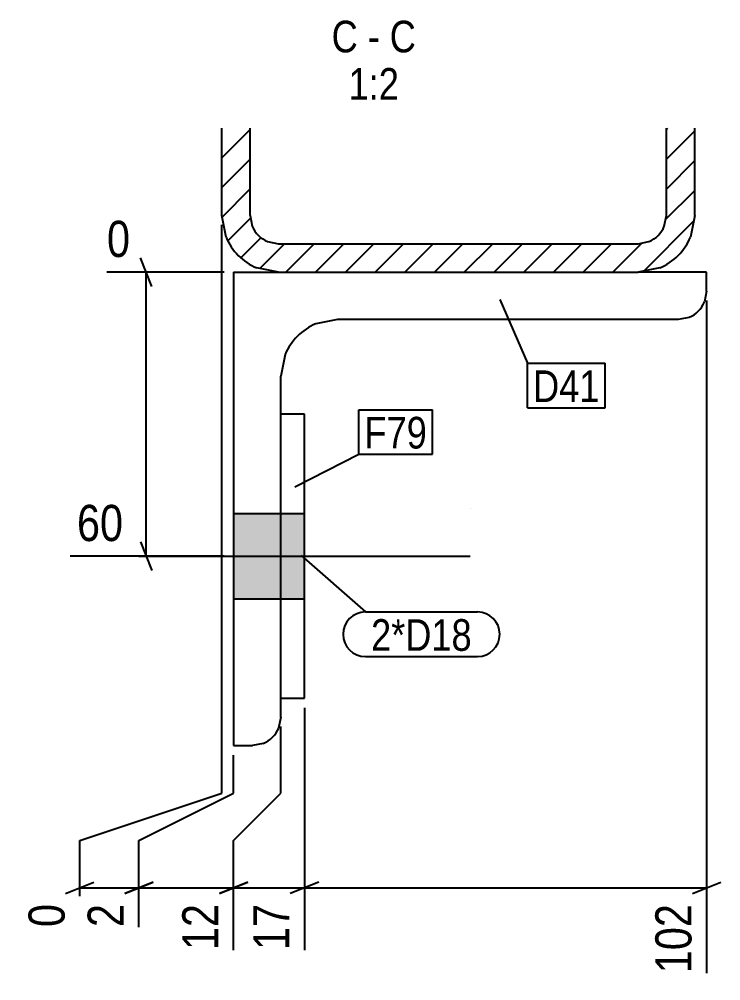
# Model space of a CAD drawing. Header units: millimetres. Extents: x -10 to 33523, y 3 to 809.
# Drawn here: x 6526 to 6674.3, y 3.2 to 206.3 of the extents above; entities that cross this region are included whole.
import ezdxf

# ---------------------------------------------------------------- set-up
doc = ezdxf.new("R2010")
doc.units = ezdxf.units.MM
doc.linetypes.add('DXK_LINE_DOT2', pattern=[3.9198, 1.9599, -1.9599])
doc.linetypes.add('DXK_LINE_DOT3', pattern=[5.9187, 2.979, -0.9799, 0.9799, -0.9799])
for name, color, linetype in [('MÅLSÆTNING', 7, 'Continuous'), ('STÅL', 7, 'Continuous'), ('TEKST', 7, 'Continuous')]:
    doc.layers.add(name, color=color, linetype=linetype)
doc.styles.add('Arial Narrow', font='ARIALN.TTF', dxfattribs={"height": 0.2})

msp = doc.modelspace()

# ---------------------------------------------------------------- hatches: boundary and pattern name
at = {"layer": 'STÅL', "linetype": 'Continuous'}
h = msp.add_hatch(dxfattribs=at)
h.set_pattern_fill('', scale=1.4, style=0, pattern_type=0)
h.set_pattern_definition([(45, (6568.8074, 183.3165), (-3.14309, 3.14309), [])])
h.paths.add_polyline_path([(6574.81, 183.32), (6568.81, 183.32), (6568.81, 164.88), (6569.72, 160.29), (6572.32, 156.4), (6576.22, 153.8), (6580.81, 152.88), (6656.81, 152.88), (6661.4, 153.8), (6665.29, 156.4), (6667.89, 160.29), (6668.81, 164.88), (6668.81, 183.32), (6662.81, 183.32), (6662.81, 164.88), (6662.35, 162.59), (6661.05, 160.64), (6659.1, 159.34), (6656.81, 158.88), (6580.81, 158.88), (6578.51, 159.34), (6576.56, 160.64), (6575.26, 162.59), (6574.81, 164.88)])
for points in [[(6581.31, 83.89), (6581.31, 101.89), (6571.31, 101.89), (6571.31, 83.89)], [(6581.31, 83.89), (6581.31, 101.89), (6571.31, 101.89), (6571.31, 83.89)], [(6586.31, 83.89), (6586.31, 101.89), (6581.31, 101.89), (6581.31, 83.89)], [(6586.31, 83.89), (6586.31, 101.89), (6581.31, 101.89), (6581.31, 83.89)]]:
    msp.add_hatch(color=96, dxfattribs=at).paths.add_polyline_path(points)

# ---------------------------------------------------------------- linework, layer by layer
at = {"layer": 'MÅLSÆTNING', "color": 7, "linetype": 'Continuous'}
for p, q in [((6568.81, 42.83), (6568.81, 162.88)), ((6554.03, 149.89), (6551.63, 155.89)), ((6569.31, 152.89), (6544.56, 152.89)), ((6552.83, 92.89), (6552.83, 152.89)), ((6671.31, 146.89), (6671.31, 4.8)), ((6551.63, 95.89), (6554.03, 89.89)), ((6569.31, 92.89), (6536.77, 92.89)), ((6586.31, 60.89), (6586.31, 9.68)), ((6586.31, 60.89), (6586.31, 9.68)), ((6581.31, 42.83), (6581.31, 56.89)), ((6581.31, 42.83), (6581.31, 56.89)), ((6571.31, 42.83), (6571.31, 50.89)), ((6571.31, 42.83), (6571.31, 50.89)), ((6538.81, 32.83), (6568.81, 42.83)), ((6551.31, 32.83), (6571.31, 42.83)), ((6551.31, 32.83), (6571.31, 42.83)), ((6571.31, 32.83), (6581.31, 42.83)), ((6571.31, 32.83), (6581.31, 42.83)), ((6538.81, 14.55), (6538.81, 32.83)), ((6551.31, 14.55), (6551.31, 32.83)), ((6551.31, 14.55), (6551.31, 32.83)), ((6571.31, 9.68), (6571.31, 32.83)), ((6571.31, 9.68), (6571.31, 32.83)), ((6535.81, 21.63), (6541.81, 24.03)), ((6538.81, 22.83), (6551.31, 22.83)), ((6548.31, 21.63), (6554.31, 24.03)), ((6554.31, 24.03), (6548.31, 21.63)), ((6551.31, 22.83), (6571.31, 22.83)), ((6568.31, 21.63), (6574.31, 24.03)), ((6571.31, 22.83), (6586.31, 22.83)), ((6589.31, 24.03), (6583.31, 21.63)), ((6586.31, 22.83), (6671.31, 22.83)), ((6668.31, 21.63), (6674.31, 24.03))]:
    msp.add_line(p, q, dxfattribs=at)
at = {"layer": 'STÅL', "color": 2, "linetype": 'Continuous'}
for p, q in [((6568.81, 164.88), (6568.81, 183.32)), ((6574.81, 164.88), (6574.81, 183.32)), ((6662.81, 164.88), (6662.81, 183.32)), ((6668.81, 164.88), (6668.81, 183.32)), ((6569.72, 160.29), (6568.81, 164.88)), ((6574.81, 164.88), (6575.26, 162.59)), ((6662.35, 162.59), (6662.81, 164.88)), ((6668.81, 164.88), (6667.89, 160.29)), ((6578.51, 159.34), (6580.81, 158.88)), ((6580.81, 158.88), (6656.81, 158.88)), ((6656.81, 158.88), (6659.1, 159.34)), ((6571.31, 152.89), (6571.31, 52.89)), ((6571.31, 152.89), (6580.79, 152.89)), ((6580.81, 152.88), (6576.22, 153.8)), ((6580.81, 152.88), (6656.81, 152.88)), ((6661.4, 153.8), (6656.81, 152.88)), ((6671.31, 152.89), (6656.82, 152.89)), ((6671.31, 148.89), (6671.31, 152.89)), ((6671.31, 148.89), (6670.85, 146.59)), ((6593.31, 142.89), (6588.72, 141.97)), ((6665.31, 142.89), (6593.31, 142.89)), ((6667.6, 143.34), (6665.31, 142.89)), ((6582.22, 135.48), (6581.31, 130.89)), ((6581.31, 58.89), (6581.31, 130.89)), ((6581.31, 62.89), (6581.31, 122.89)), ((6586.31, 122.89), (6581.31, 122.89)), ((6586.31, 62.89), (6586.31, 122.89)), ((6581.31, 62.89), (6586.31, 62.89)), ((6581.31, 58.89), (6580.85, 56.59)), ((6571.31, 52.89), (6575.31, 52.89)), ((6577.6, 53.34), (6575.31, 52.89))]:
    msp.add_line(p, q, dxfattribs=at)
at = {"layer": 'STÅL', "color": 7, "linetype": 'DXK_LINE_DOT2'}
msp.add_line((6580.79, 152.89), (6656.82, 152.89), dxfattribs=at)
at = {"layer": 'STÅL', "color": 96, "linetype": 'Continuous'}
for p, q in [((6571.31, 101.89), (6581.31, 101.89)), ((6571.31, 101.89), (6581.31, 101.89)), ((6581.31, 101.89), (6586.31, 101.89)), ((6581.31, 101.89), (6586.31, 101.89)), ((6551.31, 92.89), (6621.31, 92.89)), ((6551.31, 92.89), (6621.31, 92.89)), ((6571.31, 83.89), (6581.31, 83.89)), ((6571.31, 83.89), (6581.31, 83.89)), ((6581.31, 83.89), (6586.31, 83.89)), ((6581.31, 83.89), (6586.31, 83.89))]:
    msp.add_line(p, q, dxfattribs=at)
at = {"layer": 'STÅL', "color": 7, "linetype": 'DXK_LINE_DOT3'}
msp.add_line((6621.31, 102.89), (6621.31, 102.89), dxfattribs=at)
at = {"layer": 'STÅL', "color": 2, "linetype": 'Continuous'}
for centre, radius, start, end in [((6580.81, 164.88), 6, 202.5, 247.5), ((6656.81, 164.88), 6, 292.5, 337.5), ((6580.81, 164.88), 12, 202.5, 247.5), ((6656.81, 164.88), 12, 292.5, 337.5), ((6665.31, 148.89), 6, 292.5, 337.5), ((6593.31, 130.89), 12, 112.5, 157.5), ((6575.31, 58.89), 6, 292.5, 337.5)]:
    msp.add_arc(centre, radius, start, end, dxfattribs=at)
at = {"layer": 'TEKST', "color": 7, "linetype": 'Continuous'}
for p, q in [((6627.61, 147.13), (6633.42, 133.65)), ((6633.42, 133.65), (6649.89, 133.65)), ((6633.42, 124.25), (6633.42, 133.65)), ((6649.89, 124.25), (6649.89, 133.65)), ((6633.42, 124.25), (6649.89, 124.25)), ((6597.79, 123.84), (6613.4, 123.84)), ((6597.79, 114.44), (6597.79, 123.84)), ((6613.4, 114.44), (6613.4, 123.84)), ((6584.26, 107.52), (6597.79, 114.44)), ((6597.79, 114.44), (6613.4, 114.44)), ((6585.59, 93.01), (6599.18, 81.1)), ((6599.18, 81.1), (6622.89, 81.1)), ((6599.18, 71.7), (6622.89, 71.7))]:
    msp.add_line(p, q, dxfattribs=at)
for centre, start, end in [((6599.18, 76.4), 90, 270), ((6622.89, 76.4), 270, 90)]:
    msp.add_arc(centre, 4.7, start, end, dxfattribs=at)

# ---------------------------------------------------------------- wipeouts: each hides what was drawn before it
at = {"color": 0, "linetype": 'Continuous'}
for points, layer in [([(6549.57, 94.49), (6549.57, 105.69), (6536.62, 105.69), (6536.62, 94.49)], 'MÅLSÆTNING'), ([(6597.58, 199.32), (6597.58, 206.32), (6592.05, 206.32), (6592.05, 199.32)], 'TEKST'), ([(6602.23, 199.32), (6602.23, 206.32), (6599.68, 206.32), (6599.68, 199.32)], 'TEKST'), ([(6609.87, 199.32), (6609.87, 206.32), (6604.33, 206.32), (6604.33, 199.32)], 'TEKST'), ([(6606.29, 189.32), (6606.29, 196.32), (6595.63, 196.32), (6595.63, 189.32)], 'TEKST')]:
    msp.add_wipeout(points, dxfattribs=at).dxf.layer = layer
at = {"color": 0}
for points in [[(6648.69, 125.45), (6648.69, 132.45), (6634.62, 132.45), (6634.62, 125.45)], [(6612.2, 115.64), (6612.2, 122.64), (6598.99, 122.64), (6598.99, 115.64)], [(6621.69, 72.9), (6621.69, 79.9), (6600.38, 79.9), (6600.38, 72.9)]]:
    msp.add_wipeout(points, dxfattribs=at).dxf.layer = 'TEKST'

# ---------------------------------------------------------------- next in the draw order: texts
at = {"layer": 'MÅLSÆTNING', "color": 3, "linetype": 'Continuous', "style": 'Arial Narrow'}
msp.add_text('60', height=7.635, dxfattribs=at).set_placement((6538.22, 96.09))
at = {"layer": 'TEKST', "color": 3, "linetype": 'Continuous', "style": 'Arial Narrow'}
for s, height, p in [('C', 6.68, (6592.05, 199.32)), ('C', 6.68, (6604.33, 199.32)), ('-', 6.68, (6599.68, 199.32)), ('1:2', 6.681, (6595.63, 189.32))]:
    msp.add_text(s, height=height, dxfattribs=at).set_placement(p)

# ---------------------------------------------------------------- next in the draw order: wipeouts: each hides what was drawn before it
at = {"color": 0, "linetype": 'Continuous'}
for points in [[(6551.03, 154.49), (6551.03, 165.69), (6542.96, 165.69), (6542.96, 154.49)], [(6537.21, 21.02), (6526.01, 21.02), (6526.01, 12.95), (6537.21, 12.95)], [(6549.71, 21.02), (6538.51, 21.02), (6538.51, 12.95), (6549.71, 12.95)], [(6584.71, 21.02), (6573.51, 21.02), (6573.51, 8.07), (6584.71, 8.07)], [(6669.71, 21.02), (6658.51, 21.02), (6658.51, 3.2), (6669.71, 3.2)]]:
    msp.add_wipeout(points, dxfattribs=at).dxf.layer = 'MÅLSÆTNING'
at = {"color": 0}
for points in [[(6648.69, 125.45), (6648.69, 132.45), (6634.62, 132.45), (6634.62, 125.45)], [(6612.2, 115.64), (6612.2, 122.64), (6598.99, 122.64), (6598.99, 115.64)], [(6621.69, 72.9), (6621.69, 79.9), (6600.38, 79.9), (6600.38, 72.9)]]:
    msp.add_wipeout(points, dxfattribs=at).dxf.layer = 'TEKST'

# ---------------------------------------------------------------- next in the draw order: linework, layer by layer
at = {"layer": 'MÅLSÆTNING', "color": 7, "linetype": 'Continuous'}
for p, q in [((6574.31, 24.03), (6568.31, 21.63)), ((6589.31, 24.03), (6583.31, 21.63))]:
    msp.add_line(p, q, dxfattribs=at)

# ---------------------------------------------------------------- next in the draw order: texts
at = {"layer": 'MÅLSÆTNING', "color": 3, "linetype": 'Continuous', "style": 'Arial Narrow'}
msp.add_text('0', height=7.64, dxfattribs=at).set_placement((6544.56, 156.09))
for s, height, p in [('0', 7.64, (6535.61, 14.55)), ('2', 7.64, (6548.11, 14.55)), ('17', 7.635, (6583.11, 9.68)), ('102', 7.635, (6668.11, 4.8))]:
    msp.add_text(s, height=height, rotation=90.0002, dxfattribs=at).set_placement(p)
at = {"layer": 'TEKST', "color": 3, "style": 'Arial Narrow'}
for s, p in [('D41', (6634.62, 125.45)), ('F79', (6598.99, 115.64)), ('2*D18', (6600.38, 72.9))]:
    msp.add_text(s, height=6.681, dxfattribs=at).set_placement(p)

# ---------------------------------------------------------------- next in the draw order: wipeouts: each hides what was drawn before it
at = {"color": 0, "linetype": 'Continuous'}
msp.add_wipeout([(6569.71, 21.02), (6558.51, 21.02), (6558.51, 8.07), (6569.71, 8.07)], dxfattribs=at).dxf.layer = 'MÅLSÆTNING'

# ---------------------------------------------------------------- next in the draw order: texts
at = {"layer": 'MÅLSÆTNING', "color": 3, "linetype": 'Continuous', "style": 'Arial Narrow'}
msp.add_text('12', height=7.635, rotation=90.0002, dxfattribs=at).set_placement((6568.11, 9.68))

doc.saveas('drawing.dxf')
